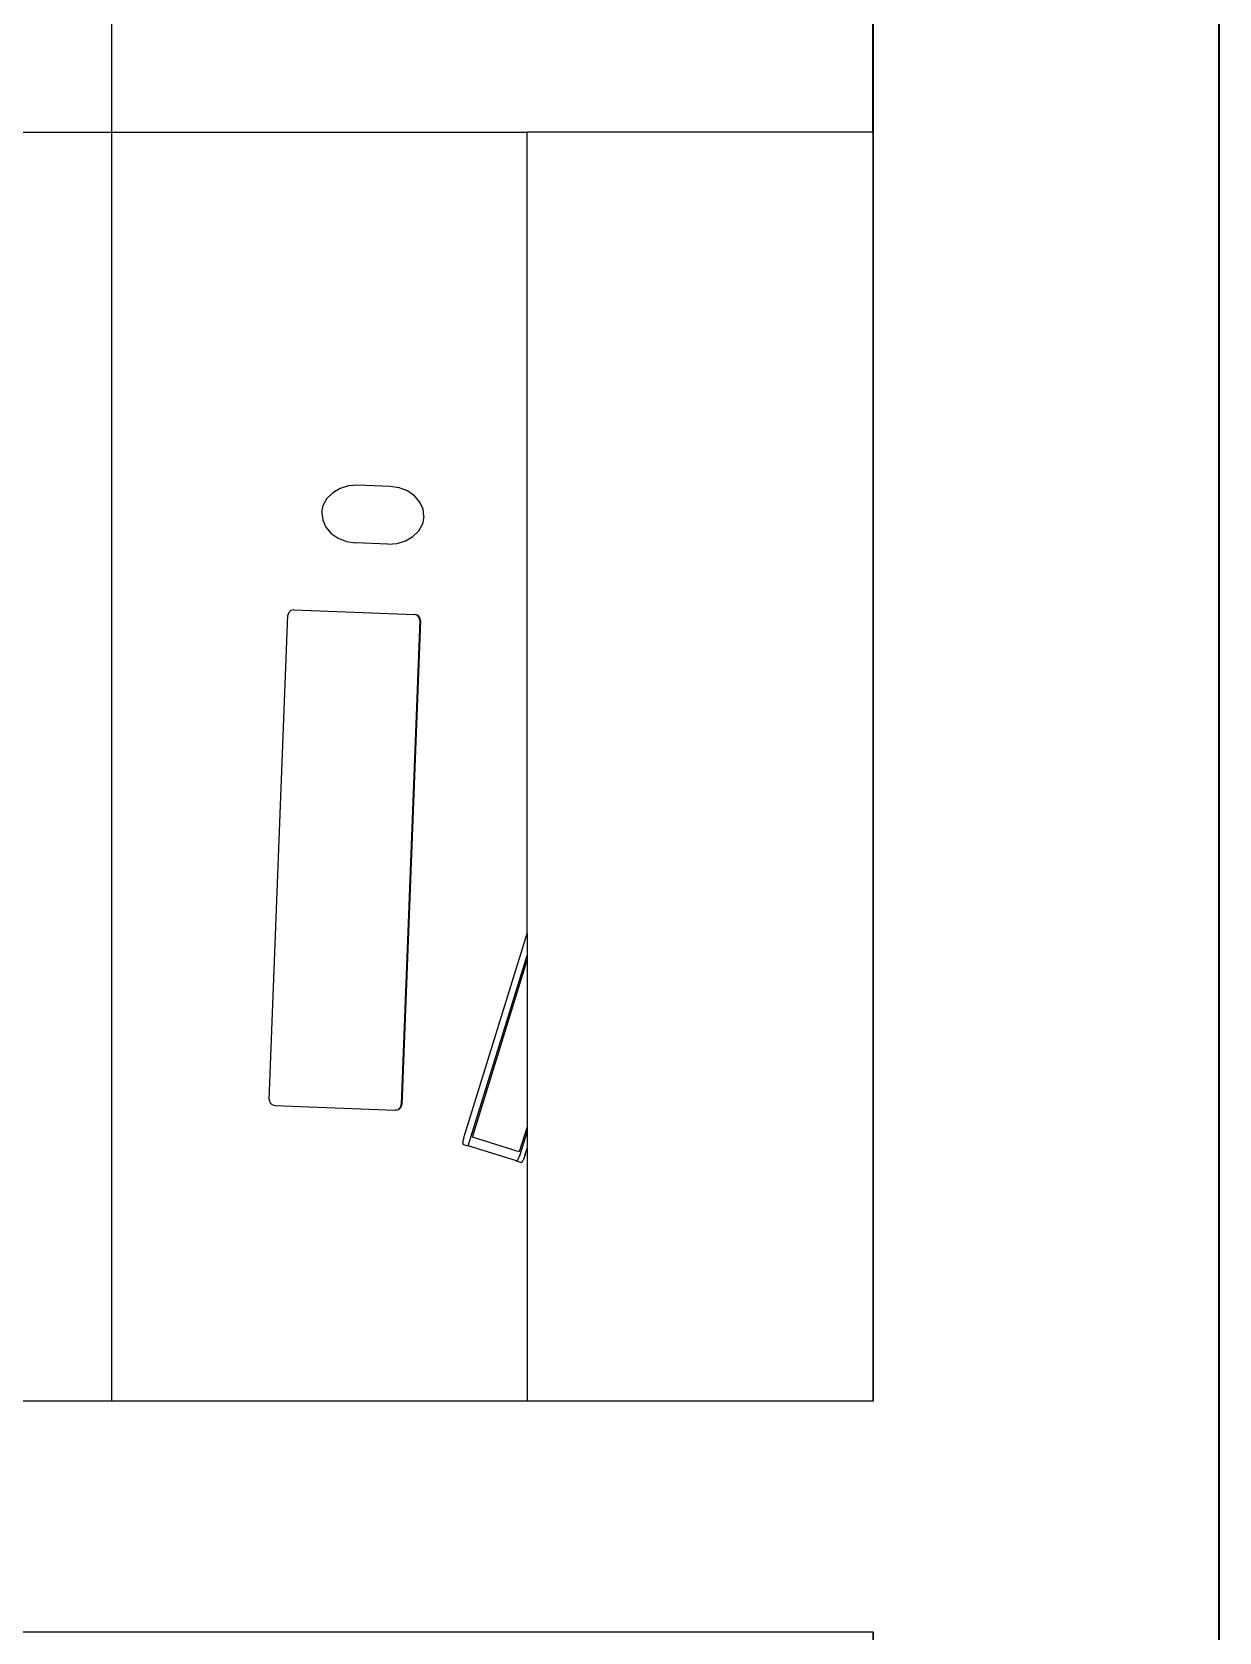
# Model space of a CAD drawing. Header units: millimetres. Extents: x -41292 to 298682, y -22072 to 33155.
# Drawn here: x 37595 to 38625, y 2681 to 4068 of the extents above; entities that cross this region are included whole.
import ezdxf

# ---------------------------------------------------------------- set-up
doc = ezdxf.new("R2010")
doc.units = ezdxf.units.MM
doc.layers.add('가구', color=8, linetype='Continuous')
doc.layers.add('벽1', color=2, linetype='Continuous')

# ---------------------------------------------------------------- blocks, each defined once
blk = doc.blocks.new('AHSISHEUD')
for p, q in [((39252, 19028.7), (39252, 28408.7)), ((38952, 21628.7), (38952, 24178.7)), ((38202, 21628.7), (38652, 21628.7)), ((38952, 21628.7), (38652, 21628.7)), ((38652, 20934.1), (38652, 21628.7)), ((38952, 21628.7), (38952, 20528.7)), ((38489.9, 21320), (38483.5, 21316.3)), ((38497.3, 21322.2), (38489.9, 21320)), ((38505.2, 21322.8), (38497.3, 21322.2)), ((38533.3, 21321.7), (38505.2, 21322.8)), ((38541.1, 21320.6), (38533.3, 21321.7)), ((38548.3, 21317.8), (38541.1, 21320.6)), ((38554.4, 21313.6), (38548.3, 21317.8)), ((38474, 21299), (38475.3, 21305.4)), ((38478.5, 21311.3), (38475.3, 21305.4)), ((38483.5, 21316.3), (38478.5, 21311.3)), ((38559, 21308.2), (38554.4, 21313.6)), ((38561.8, 21302.1), (38559, 21308.2)), ((38474, 21299), (38474.8, 21292.5)), ((38474.8, 21292.5), (38477.6, 21286.3)), ((38562.6, 21295.6), (38561.3, 21289.1)), ((38562.6, 21295.6), (38561.8, 21302.1)), ((38477.6, 21286.3), (38482.2, 21281)), ((38482.2, 21281), (38488.3, 21276.8)), ((38488.3, 21276.8), (38495.5, 21274)), ((38546.6, 21274.5), (38553.1, 21278.2)), ((38558.1, 21283.2), (38553.1, 21278.2)), ((38558.1, 21283.2), (38561.3, 21289.1)), ((38495.5, 21274), (38503.3, 21272.8)), ((38531.4, 21271.7), (38503.3, 21272.8)), ((38531.4, 21271.7), (38539.3, 21272.3)), ((38539.3, 21272.3), (38546.6, 21274.5)), ((38428.5, 20790.3), (38444.6, 21210)), ((38445.4, 21212.5), (38444.6, 21210)), ((38447.3, 21214.2), (38445.4, 21212.5)), ((38449.8, 21214.8), (38447.3, 21214.2)), ((38449.8, 21214.8), (38554.3, 21210.8)), ((38554.3, 21210.8), (38554.7, 21210.8)), ((38556.7, 21210), (38554.3, 21210.8)), ((38557.2, 21210), (38554.7, 21210.8)), ((38558.5, 21208.1), (38556.7, 21210)), ((38558.9, 21208.1), (38557.2, 21210)), ((38559, 21205.6), (38558.5, 21208.1)), ((38559.5, 21205.6), (38558.9, 21208.1)), ((38559, 21205.6), (38542.9, 20785.9)), ((38559.5, 21205.6), (38543.4, 20785.9)), ((38559, 21205.6), (38559.5, 21205.6)), ((38597.8, 20759), (38652, 20934.1)), ((38652, 20934.1), (38652, 20915.2)), ((38600.9, 20750), (38652, 20915.2)), ((38604.6, 20757.6), (38652, 20911)), ((38652, 20915.2), (38652, 20911)), ((38652, 20911), (38652, 20766.7)), ((38428.5, 20790.3), (38429.1, 20787.8)), ((38429.1, 20787.8), (38430.8, 20785.9)), ((38430.8, 20785.9), (38433.3, 20785.1)), ((38433.3, 20785.1), (38537.7, 20781.1)), ((38537.7, 20781.1), (38540.3, 20781.7)), ((38538.2, 20781.1), (38537.7, 20781.1)), ((38538.2, 20781.1), (38540.7, 20781.7)), ((38540.3, 20781.7), (38542.2, 20783.5)), ((38540.7, 20781.7), (38542.6, 20783.4)), ((38542.2, 20783.5), (38542.9, 20785.9)), ((38542.6, 20783.4), (38543.4, 20785.9)), ((38542.9, 20785.9), (38543.4, 20785.9)), ((38652, 20766.7), (38645.3, 20745)), ((38652, 20766.7), (38652, 20762.6)), ((38596.4, 20752.5), (38596.5, 20753.1)), ((38596.4, 20752), (38596.4, 20752.5)), ((38596.5, 20751.7), (38596.4, 20752)), ((38596.5, 20753.1), (38596.6, 20753.7)), ((38596.5, 20751.4), (38596.5, 20751.7)), ((38596.7, 20751.3), (38596.5, 20751.4)), ((38596.6, 20753.7), (38596.7, 20754.5)), ((38596.7, 20754.5), (38596.9, 20755.3)), ((38596.7, 20751.3), (38600.9, 20750)), ((38596.9, 20755.3), (38597.1, 20756.2)), ((38597.1, 20756.2), (38597.3, 20757.1)), ((38597.3, 20757.1), (38597.6, 20758)), ((38597.6, 20758), (38597.8, 20759)), ((38642.9, 20737), (38600.9, 20750)), ((38645.3, 20745), (38604.6, 20757.6)), ((38652, 20762.6), (38646.3, 20744)), ((38652, 20762.6), (38652, 20747.8)), ((38642.9, 20737), (38647.1, 20735.7)), ((38643.1, 20737), (38642.9, 20737)), ((38643.3, 20737.2), (38643.1, 20737)), ((38643.5, 20737.4), (38643.3, 20737.2)), ((38643.8, 20737.8), (38643.5, 20737.4)), ((38644.1, 20738.3), (38643.8, 20737.8)), ((38644.4, 20738.9), (38644.1, 20738.3)), ((38644.7, 20739.6), (38644.4, 20738.9)), ((38645, 20740.4), (38644.7, 20739.6)), ((38645.3, 20741.2), (38645, 20740.4)), ((38645.7, 20742.1), (38645.3, 20741.2)), ((38646, 20743), (38645.7, 20742.1)), ((38646.3, 20744), (38646, 20743)), ((38647.3, 20735.7), (38647.1, 20735.7)), ((38647.5, 20735.9), (38647.3, 20735.7)), ((38647.7, 20736.1), (38647.5, 20735.9)), ((38648, 20736.5), (38647.7, 20736.1)), ((38648.2, 20737), (38648, 20736.5)), ((38648.5, 20737.6), (38648.2, 20737)), ((38648.9, 20738.3), (38648.5, 20737.6)), ((38649.2, 20739.1), (38648.9, 20738.3)), ((38649.5, 20739.9), (38649.2, 20739.1)), ((38649.8, 20740.8), (38649.5, 20739.9)), ((38650.2, 20741.8), (38649.8, 20740.8)), ((38650.5, 20742.7), (38650.2, 20741.8)), ((38650.5, 20742.7), (38652, 20747.8)), ((38652, 20747.8), (38652, 20528.7)), ((38652, 20528.7), (38202, 20528.7)), ((38952, 20528.7), (38652, 20528.7)), ((38072, 20328.7), (38952, 20328.7)), ((38952, 20328.7), (38952, 19228.7))]:
    blk.add_line(p, q)

msp = doc.modelspace()

# ---------------------------------------------------------------- linework, layer by layer
at = {"layer": '가구'}
msp.add_line((37664.67, 2880.58), (37664.67, 6430.58), dxfattribs=at)
at = {"layer": '벽1'}
for p, q in [((38624.67, 10760.58), (38624.67, 1380.58)), ((38324.67, 6430.58), (38324.67, 2880.58)), ((38324.67, 2880.58), (37444.67, 2880.58)), ((38324.67, 2680.58), (37444.67, 2680.58)), ((38324.67, 2680.58), (38324.67, 1580.58))]:
    msp.add_line(p, q, dxfattribs=at)

# ---------------------------------------------------------------- block references
msp.add_blockref('AHSISHEUD', (-627.37, -17648.09))

doc.saveas('drawing.dxf')
